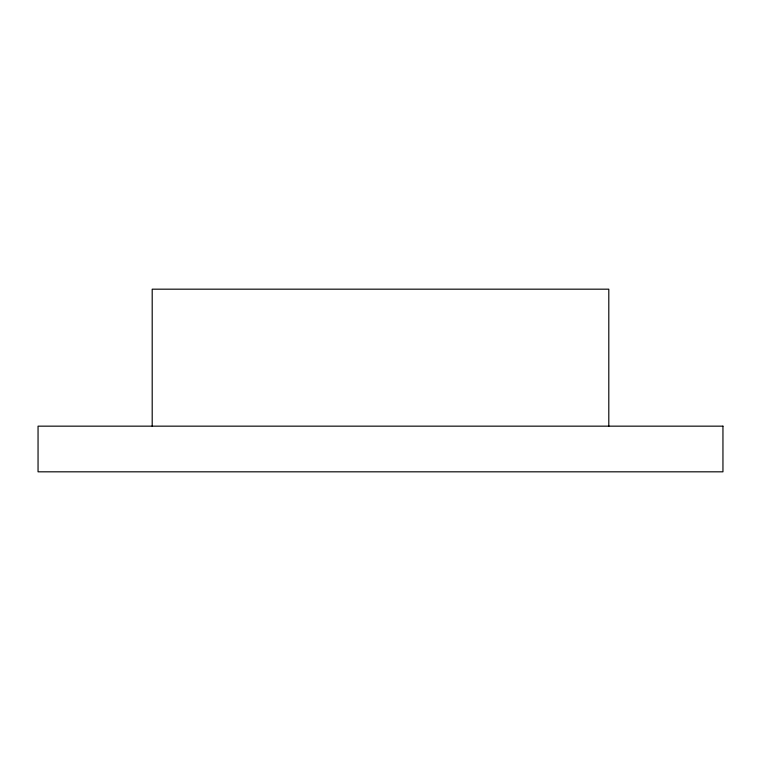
<?xml version="1.0" encoding="UTF-8"?>
<svg xmlns="http://www.w3.org/2000/svg" width="761" height="761" viewBox="0 0 761 761"><rect width="100%" height="100%" fill="white"/><g stroke="black" fill="none" stroke-linecap="round" stroke-linejoin="round"><path stroke-width="1.14" d="M608.8 426.16L608.8 289.18L152.2 289.18L152.2 426.16M722.95 426.16L38.05 426.16L38.05 471.82L722.95 471.82L722.95 426.16"/></g></svg>
